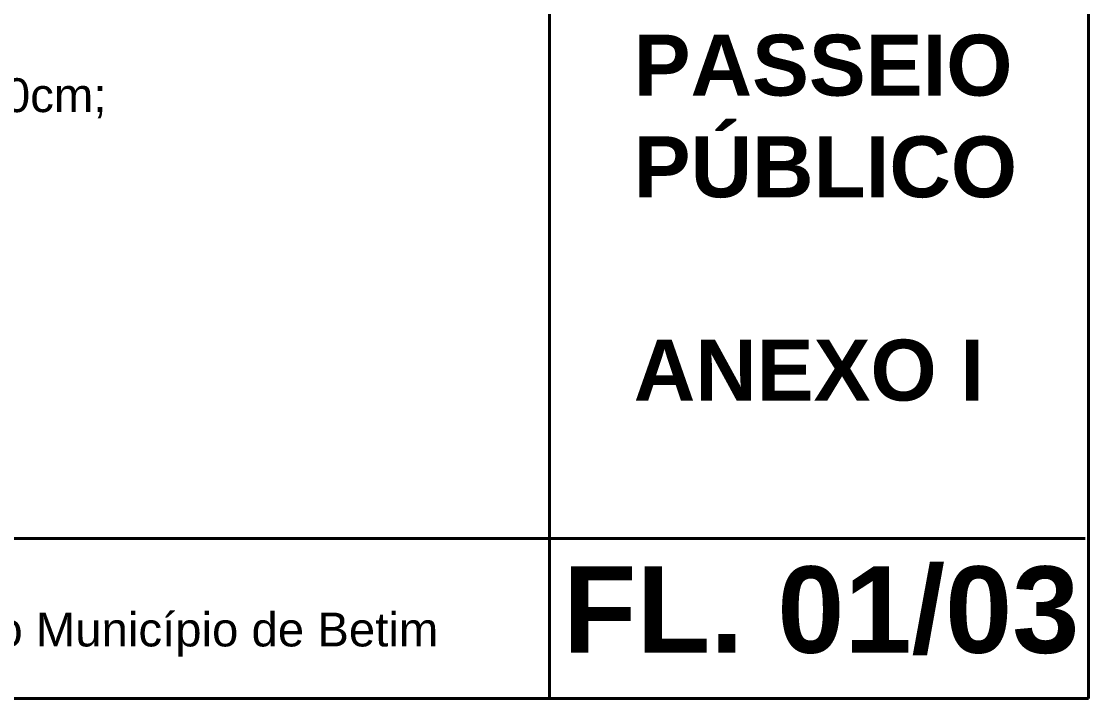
# Model space of a CAD drawing. Header units: millimetres. Extents: x 2084 to 63904, y -2368 to 2343.
# Drawn here: x 57491.7 to 57964.2, y -2368.1 to -2068.1 of the extents above; entities that cross this region are included whole.
import ezdxf

# ---------------------------------------------------------------- set-up
doc = ezdxf.new("R2010")
doc.units = ezdxf.units.MM
doc.layers.add('P4', color=4, linetype='Continuous', lineweight=40)
doc.layers.add('TEXTO PADRÃO', color=2, linetype='Continuous', lineweight=15)
doc.styles.get("Standard").update_dxf_attribs({"font": 'arial.ttf'})

msp = doc.modelspace()

# ---------------------------------------------------------------- linework, layer by layer
at = {"layer": 'P4'}
for p, q in [((57964.22, -2368.06), (57964.22, -388.48)), ((57725.6, -2368.06), (57725.6, -1826.18)), ((55364.22, -2297.2), (57962.6, -2297.2)), ((55364.22, -2368.06), (57964.22, -2368.06))]:
    msp.add_line(p, q, dxfattribs=at)

# ---------------------------------------------------------------- texts
at = {"layer": 'TEXTO PADRÃO', "attachment_point": 1}
for s, insert, char_height, width in [('{\\fArial|b1|i0|c0|p34;\\PPASSEIO \\PPÚBLICO\\P\\PANEXO I}', (57762.83, -2029.04), 27, 533.1424), ('6-   A Distância mínima "entre o rebaixo de veículos e os canteiros para arborização" ,  mínimo 200cm;', (56574.72, -2093.33), 15, 1396.83), ('{\\fArial|b1|i0|c0|p34;      FL. 01/03}', (57642.36, -2309.5), 38.25, 3273.8179), ('OBS:   Verificar  NORMA TÉCNICA DA ABNT 9050 e Plano Municipal para Arborização Urbana do Município de Betim', (56571.2, -2329.93), 15, 1400.9132)]:
    msp.add_mtext(s, dxfattribs=dict(at, insert=insert, char_height=char_height, width=width))

doc.saveas('drawing.dxf')
